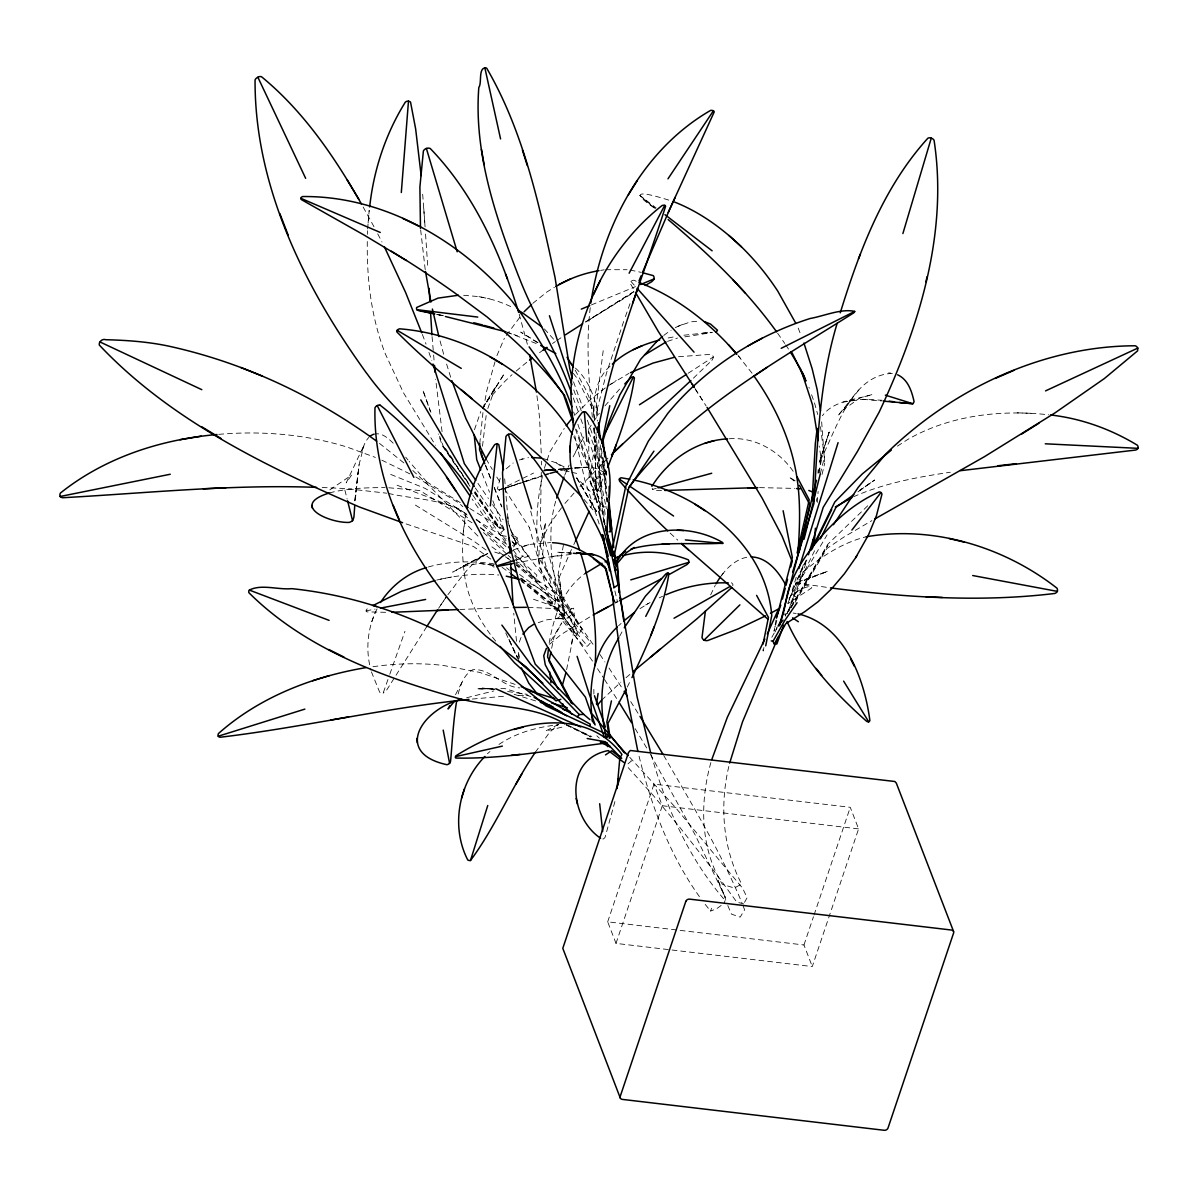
<?xml version="1.0" encoding="UTF-8"?>
<svg xmlns="http://www.w3.org/2000/svg" width="1198" height="1198" viewBox="0 0 1198 1198"><rect width="100%" height="100%" fill="white"/><g stroke="black" fill="none" stroke-linecap="round" stroke-linejoin="round"><path stroke-width="0.75" stroke-dasharray="5 3.75" d="M541.286 472.371L540.343 524.634L561.398 600.243L555.288 599.359L550.616 603.418L529.351 527.345M541.376 464.944L541.421 461.215M367.292 241.517C366.753 279.613 371.395 318.368 385.382 353.994L403.531 392.884L435.458 445.237M367.487 234.344L367.591 230.765M558.478 575.579L564.737 615.742L559.436 576.897L571.431 549.508M563.779 614.409L559.691 614.874L554.389 576.043C550.421 550.84 548.414 524.574 556.127 499.821M600.078 510.588L590.255 480.443L592.007 462.802L596.724 435.713M817.949 473.24L818.219 469.556M817.306 502.441L818.129 491.39M819.492 472.97L820.555 459.718M479.769 443.574L482.944 412.576M367.636 228.968L369.194 210.354L367.981 224.34M355.282 499.925L359.086 464.599L364.102 444.982A450.493 69.095 74.2 0 1 368.819 437.435M590.255 307.721C585.882 344.111 588.817 380.844 592.336 417.174M354.818 500.824L358.082 471.937M495.673 641.095C479.2 621.193 466.771 597.413 464.09 571.416A197.251 155.875 -51.3 0 1 463.341 531.897L466.037 513.029M354.878 500.779L359.086 464.599M597.592 415.481L597.023 409.491M482.495 446.21L486.148 415.571M463.327 531.897L464.809 519.633M603.193 350.7L595.96 408.248L597.443 421.067M566.624 669.697C570.308 649.615 576.388 628.636 573.617 608.24L571.371 608.509L556.8 618.617L545.989 619.935L533.709 624.338M776.034 619.95L774.028 631.181L776.828 620.459M571.596 644.21L572.659 636.932M816.377 501.423L816.826 498.548M563.404 545.09L558.043 575.145L563.345 613.975M483.408 408.982L486.852 390.413L495.822 358.951M594.463 428.794L596.17 489.787L600.408 491.36L598.745 440.01M728.803 766.465C719.579 805.595 722.694 848.229 741.667 884.034L734.374 888.032L722.424 884.394C699.932 847.929 699.662 801.417 711.253 761.209M549.148 643.191C553.641 617.21 562.581 589.476 585.103 573.557M614.918 801.552L605.125 837.177A3.699 2.111 -38.4 0 1 604.091 838.39L603.448 838.885A3.339 2.052 -23.8 0 1 601.92 839.094M596.963 410.001L606.488 373.147L624.158 320.031M763.92 647.549L763.201 651.098L762.512 648.522M654.078 207.733C621.058 185.301 655.441 195.888 671.314 200.92M551.649 648.313L553.94 637.321L561.742 622.9L549.253 643.551M581.943 628.905L578.934 634.296L538.98 566.864L539.055 549.553L545.554 522.223L541.99 561.488L581.943 628.905L578.125 624.562L538.112 556.726M542.439 476.49C536.12 502.831 535.85 530.265 538.172 557.145M385.606 612.313L366.902 611.864A2.995 1.662 -22.7 0 1 366.079 610.845L366.468 609.812A3.908 3.055 -30.9 0 1 367.247 608.839L368.729 608.045M377.1 608.854C367.457 627.512 365.285 649.99 370.976 670.191M818.294 472.985L821.454 460.272L819.133 445.97M820.286 473.869L824.359 457.531M822.053 474.438L824.748 463.072M515.919 564.378L560.919 597.203L555.468 600.662L554.584 605.619L521.594 581.554M474.468 429.723L480.742 411.573M803.334 564.767L788.853 610.141M458.13 693.971C460.661 684.882 463.926 674.474 472.791 669.697C490.611 668.155 502.082 687.068 519.767 687.892M796.221 577.286L791.309 593.1L795.352 596.889L806.823 560.02M512.415 545.494L515.784 544.311L517.461 537.902L511.112 533.979M829.181 432.119L819.162 463.057L829.181 432.119L819.222 462.263M607.686 921.831L653.988 784.151L850.266 807.317L858.592 828.896L812.289 966.561L616.012 943.395L607.686 921.831L803.963 944.982L812.289 966.561M616.012 943.395L662.314 805.73L653.988 784.151M803.963 944.982L813.457 916.74M814.056 914.987L850.266 807.317M500.24 478.212L497.44 488.694A4.028 1.677 13.5 0 0 498.353 489.638L499.102 490.042A3.938 0.913 -11.2 0 0 500.045 489.952M544.341 468.343L546.558 461.754M547.112 460.107L549.897 451.871L564.243 428.45M371.41 671.853L379.691 692.234A5.406 3.309 -11.9 0 0 383.15 693.103L389.215 675.927M389.814 674.204L404.954 631.271M362.006 450.882L364.102 444.982L346.207 482.869L351.553 475.142L327.488 491.435M487.811 408.518L495.822 386.115L482.629 408.383M625.386 316.616L630.882 301.312M775.241 631.9L777.128 626.749M788.718 611.459L795.682 592.486M496.915 355.641L504.373 338.255M519.303 642.173L521.34 636.647M705.203 904.385L710.564 911.094L711.627 908.234M724.071 903.337L725.134 900.477M371.754 621.702L375.423 612.013M820.435 460.077C836.668 429.633 851.014 374.076 893.379 373.357L888.631 372.877M606.263 470.904L589.805 509.809M789.197 599.389L795.367 583.965L828.013 571.161L799.979 581.105L799.336 581.869L828.013 571.161M787.94 603.163L798.916 575.744C818.339 558.463 840.547 543.203 866.064 536.809M786.936 613.661L799.979 581.105M710.654 594.867L715.266 585.253M564.677 475.277L569.155 465.049M533.484 599.255L556.92 607.416L577.691 636.393L576.238 634.985L578.454 631.81C565.441 608.749 546.243 588.053 520.471 579.682M540.807 541.796L549.568 524.35L562.731 506.11M573.797 544.581L575.429 541.211M573.123 456.797L584.025 436.716M806.119 560.185L799.56 573.498L800.773 578.769L796.445 581.12L807.931 557.834M800.773 578.769L815.524 548.834M627.243 687.098L630.507 680.539M619.621 636.333L623.065 629.878M455.51 694.675L462.967 680.404M575.549 451.886L581.449 441.044M771.826 637.306L777.158 627.827M744.497 902.364L747.118 897.736L742.64 888.242L675.073 807.048L629.399 756.911M482.345 408.758L504.343 373.611L482.704 408.398M789.018 598.985L827.069 534.952M786.757 613.885L827.848 544.236L869.508 504.073M791.249 607.161L827.953 545.135L789.662 610.037M795.083 602.384L826.83 548.549L844.156 536.899L871.889 520.621M507.802 521.699L516.383 544.281L513.358 546.962M636.243 281.275L634.116 280.242A4.852 4.388 40.3 0 0 630.942 281.425L630.627 284.046L634.685 290.994M426.758 626.629L386.31 690.647A5.571 2.501 -39.8 0 1 384.798 692.04L383.15 693.103M588.473 429.393L591.468 424.766M438.603 608.299L446.075 597.233M535.326 752.284L549.627 732.292L558.163 724.715M506.245 335.44L522.957 313.127M440.609 605.215L446.869 596.185M593.459 421.681L599.329 413.325M447.902 594.672C459.733 579.862 470.5 561.802 487.99 553.311M721.87 575.04C728.204 566.399 737.04 558.897 747.851 557.04M720.103 577.331L724.775 571.311M858.891 389.949L837.687 416.02L852.287 398.874L843.033 409.956L859.685 398.08L872.488 394.412C855.597 399.982 834.003 400.132 822.367 415.751M604.945 405.897L619.621 389.065M486.373 401.719L504.148 382.102A458.654 115.188 -18 0 1 512.055 374.66M609.992 366.199C595.151 379.646 592.621 400.746 594.433 419.614M575.519 414.448L591.078 398.919L606.622 386.894M564.947 503.43L575.04 491.974M494.415 564.003L492.663 565.89A3.115 1.393 8.1 0 0 493.381 566.909A2.965 0.764 -5.9 0 0 494.34 566.954M549.508 644.344L561.053 634.566L591.662 615.817M571.371 608.509L568.002 615.293L590.704 642.577L587.529 646.156L583.261 645.812L560.574 618.512L552.383 618.887M601.531 700.261L620.864 682.141M579.967 486.688L608.943 457.082M693.372 378.194L711.822 360.433M532.781 303.379L546.932 291.953L554.404 287.34M506.14 468.822L513.193 462.967M618.542 625.82L621.088 623.469M487.436 753.707L489.937 751.55M593.01 644.314L565.471 605.245L528.168 556.112L522.463 556.201L517.91 560.499L514.766 555.947M626.045 677.679L629.878 674.414M503.624 530.22L500.764 532.631L505.96 540.702M795.622 592.621C799.156 590.045 809.024 584.399 811.81 587.829L787.76 603.717M520.471 578.2L567.028 618.213L572.869 613.885L516.443 565.381M599.869 477.178L595.286 479.634L594.807 478.826L596.859 477.193L599.389 476.37L599.869 477.178L606.398 508.776M539.579 352.676L542.724 350.355M721.166 905.463L716.793 908.638L710.564 911.094M857.978 491.869L874.525 480.099L859.445 490.431M859.715 490.536L874.525 480.099M552.488 343.497L555.363 341.565M556.8 340.591L562.551 336.728M610.606 384.303L628.905 373.402M608 385.981L616.251 380.515M897.407 446.15L907.485 439.606C949.834 415.257 1000.794 409.446 1048.789 414.808M688.176 373.252L713.334 357.004A5.601 4.328 -72.9 0 0 711.223 354.308L677.649 356.794M639.987 608.644L648.178 603.567M633.892 291.653L585.657 322.052L633.053 292.926M586.002 321.678L633.532 291.833M498.952 744.437C516.593 732.517 537.707 726.946 558.687 724.7M483.573 555.048L452.679 572.135L487.871 553.581L462.039 566.609L479.095 563.374L494.849 565.456M645.692 604.945L650.05 602.564M774.163 627.093L775.54 626.674M615.203 603.073L618.153 601.516M558.478 724.386L545.584 731.035L565.067 726.422M523.93 482.09L499.102 490.042L533.559 473.06M675.298 327.728A323.745 115.697 -82.7 0 1 678.083 326.275L690.527 321.888L698.988 321.109M659.229 597.847L662.599 596.29M667.526 341.37L677.484 338.031M853.515 496.781C884.109 483.168 917.383 477.133 950.314 472.237M678.083 326.32L684.582 323.565M591.438 304.906L635.494 286.636M513.478 549.852L530.1 544.371L550.616 542.559M504.702 488.529L520.86 482.839M519.393 459.957L528.513 457.636M522.283 482.345L542.454 475.636M499.102 490.042L535.296 477.942M521.549 459.134L522.807 458.744M525.697 481.521L541.661 476.415M329.48 492.917C347.51 488.185 366.528 487.586 385.097 487.616M466.651 697.745L493.696 690.976M516.098 560.02L530.07 555.797M474.992 491.524L500.33 528.528L497.499 526.461L492.138 528.273L472.087 498.982M652.176 488.305A4.762 3.025 45.8 0 0 652.7 489.353L656.279 488.365M428.375 566.954C449.52 560.964 471.787 560.814 493.441 563.764M524.02 545.914L530.1 544.371M436.761 580.072C457.037 575.205 478.077 573.033 498.862 575.04M842.958 402.109L862.904 399.308L882.207 400.252M560.724 470.589L571.117 468.433M587.334 420.184L606.787 474.198L603.867 473.554L600.902 474.618L588.353 439.771M440.385 579.173L451.781 576.972M668.184 337.971L676.286 336.413M514.301 563.21L545.389 557.519L571.611 554.345M366.079 610.845L375.109 609.123M565.366 469.511L568.421 468.972M538.082 558.747L545.389 557.519M600.692 270.404L604.196 269.82M684.867 336.863L712.57 332.49M849.457 400.581L856.151 399.683M795.367 583.965L802.81 583.8L828.821 587.664M683.878 335.215L711.208 332.34M552.907 556.366L560.484 555.378M615.008 602.055L617.509 601.875L614.559 589.626M372.952 666.717C396.283 663.363 420.049 662.734 443.47 665.474L479.335 672.333L516.098 684.732M373.776 434.245C382.207 431.909 388.826 438.992 394.352 444.278M560.574 618.512L563.973 619.022L556.8 618.617L558.238 618.453M606.607 506.934L602.714 506.844L593.609 428.15M574.83 467.954C585.373 466.906 599.449 465.543 606.203 475.546M472.326 699.048L504.358 696.218M218.725 434.35C261.763 430.636 305.7 434.26 347.046 447.049L375.378 457.411M558.582 469.212L573.078 467.969M574.89 467.819L580.341 467.355M702.807 333.059L711.702 332.385M558.448 469.376L572.824 468.298L558.328 469.361L570.143 471.967M574.621 468.163L587.2 467.22L574.561 468.163M605.799 269.7L627.063 269.715M459.822 609.468L511.726 607.476M729.283 438.768C754.785 436.761 779.194 450.912 793.375 471.593M494.46 688.91L477.912 688.82L493.801 688.58M500.854 688.476L504.388 688.416L532.376 697.026M661.506 490.476L656.025 490.626A4.582 2.141 16.2 0 1 652.7 489.338M759.502 487.631L794.828 488.395M528.108 607.311L558.208 608.764M518.494 695.619L528.153 695.634M477.912 688.82L494.22 688.88M556.8 618.617L564.827 618.857L587.529 646.156M463.641 295.277L478.915 296.625L489.338 298.841A328.866 199.437 -79.4 0 1 511.321 306.838M1017.207 412.846L1034.428 413.415M388.796 487.766L419.779 490.536L472.252 522.897M322.187 487.511L345.818 488.559L386.669 493.187M862.904 399.308L881.399 400.956M662.314 805.73L858.592 828.896M479.095 563.374L493.441 565.321M482.315 687.952L494.954 689.749M507.593 691.531L527.449 694.346M793.091 613.047L796.191 613.481M502.082 535.671L506.275 536.3M388.437 493.411C413.535 499.461 446.27 498.697 467.07 515.035M494.729 552.068L503.564 555.018M630.118 270.029L641.035 272.335M478.915 296.625L489.338 298.841M437.584 314.52L443.035 315.703M571.82 472.326L576.882 473.45M438.588 314.61L444.024 315.838M436.566 314.385L445.521 316.527M543.293 458.579L556.172 462.817L568.915 469.361M786.217 614.185L785.004 613.87L785.738 616.206M743.629 903.906L736.755 902.064L716.149 873.776L679.745 827.249L653.09 795.277L626.973 766.256M795.921 582.168L811.915 586.87M514.107 694.301L536.854 701.294M575.474 429.079L596.664 490.746L598.251 492.378L576.538 429.483M406.122 523.93L473.599 546.543L491.599 559.676M507.068 332.19L537.363 343.961M505.586 331.681L517.416 335.74M397.062 485.22L461.11 509.749M390.728 474.423L425.17 488.41L466.501 513.912M381.833 460.167L412.666 475.232M566.459 724.67L591.857 736.56M516.428 563.015L535.611 580.775L539.714 582.258L515.05 559.436M570.233 726.407L591.363 737.01M566.13 724.58L590.524 736.815M566.175 724.955L590.509 736.995M731.319 582.782L731.679 582.992A4.897 3.729 -62.1 0 1 732.951 584.804A4.882 2.8 -47 0 1 732.742 585.702M627.992 763.875L631.436 760.97L628.546 758.783M415.811 476.969L458.729 502.875L462.847 506.694M538.007 342.628L520.726 332.101L537.857 342.838M426.533 481.761L460.227 502.591M469.766 508.476L504.747 530.055M476.04 519.797L506.245 538.426M512.609 542.35L515.784 544.311M480.203 527.809L507.218 544.476M415.406 505.092L474.483 541.586L486.478 550.346M556.172 462.817L570.203 472.461M795.173 480.847L789.033 476.894L795.517 482.15M491.929 546.872L503.924 555.632M505.421 556.726L508.416 558.912M519.483 574.411L555.468 600.662M502.097 567.328L509.584 572.794M653.853 207.688L639.912 195.484L656.115 207.898M379.511 443.41L404.595 463.506M507.548 558.028L511.681 561.473M639.912 195.484L655.441 208.737M521.564 578.23L568.122 618.243M506.529 567.762L509.36 570.188M520.651 579.892L562.97 616.266L567.028 618.213M596.185 511.426L576.762 478.002L593.879 495.014L601.86 505.316L604.032 523.9M670.161 533.125L677.783 540.163M476.549 519.363L506.709 547.276M514.93 554.884L536.869 575.175L535.611 580.775M480.772 527.719L505.451 550.556M457.486 508.491L468.448 518.629M483.528 532.586L506.829 554.135M508.207 555.408L510.947 557.939M412.801 470.5L430.187 486.837L479.919 538.127M596.814 735.782L599.314 738.193M575.444 368.1C588.143 379.616 594.403 396.089 597.862 412.516M426.847 482L409.162 461.425M584.085 499.461L595.376 512.609M544.386 328.926L554.704 340.442M630.942 281.41L634.655 285.573M738.043 355.566L752.044 373.192M738.492 356.031L740.439 358.277M723.637 898.755C688.041 857.379 665.848 806.224 651.053 754.141M511.366 535.207L528.168 556.112L509.33 528.812M405.718 457.172L408.009 460.017M573.303 373.372L576.642 377.625L593.624 410.944L593.564 409.956L593.849 418.267M513.328 550.241L550.451 600.063L592.561 661.161M777.652 333.269L784.75 343.437M556.92 607.416L576.238 634.985M477.927 483.333L488.395 498.503M492.588 504.568L503.055 519.722M475.366 487.99L504.658 530.429M511.995 541.047L522.463 556.201M472.911 495.313L507.443 545.33M445.431 448.351L453.877 460.691M443.38 446.495L453.937 461.919M454.985 463.461L468.718 483.498M475.052 492.752L498.278 526.671M468.777 483.782L443.44 446.779L439.636 436.237M475.112 493.037L498.338 526.955M470.05 486.373L442.601 446.285L438.273 433.99M474.273 492.543L497.499 526.461M699.422 896.643C668.918 853.964 650.589 803.888 638.324 753.228M599.928 654.437L604.96 661.985M608.988 668.02L623.155 689.719M785.723 344.904L789.587 350.759M695.11 388.766L706.086 405.912M597.517 668.694L603.522 677.948M604.511 679.491L618.647 701.714M496.736 476.999L500.629 483.034M504.538 489.084L529.546 527.809M695.274 389.051L702.327 399.997M630.687 701.579L638.13 713.409M635.165 728.669L646.86 748.271M576.792 477.957L596.409 510.902M663.752 755.534C691.471 803.633 720.552 851.359 741.906 902.753M486.103 458.954L492.318 469.466M575.16 370.122L586.166 390.308L593.804 408.623M650.394 754.306L695.154 834.916L725.344 897.422L717.422 878.883L725.748 899.608M576.777 478.017L596.349 511.576M363.159 207.029L374.3 227.306M592.456 486.358L604.346 507.832L605.215 515.26M573.752 436.716C588.547 463.985 598.281 493.846 605.035 524.035M377.714 233.835L381.982 241.996M516.024 542.829L514.526 538.815M518.584 659.649L508.222 637.935L517.836 658.181M505.766 632.903L517.251 657.852M727.785 905.508L731.424 914.089L740.184 917.129L744.587 909.836L742.985 905.389M808.92 387.343L809.264 388.212M485.609 465.183L491.135 479.47M494.355 487.451L501.902 506.874M485.46 465.513L491.509 480.922M494.19 487.766L501.663 506.814M508.985 525.443L516.383 544.281M482.105 473.375L489.503 492.213M492.857 500.779L504.972 531.598M422.355 334.422L426.039 344.126M798.212 328.072L800.758 334.736M430.906 412.292L422.819 390.069L430.232 411.154M573.528 381.848L582.932 407.994M573.737 389.919L581.27 410.824M588.802 431.729L603.867 473.554M573.288 397.946L578.305 411.887M580.82 418.851L583.95 427.566M593.594 406.706L594.073 418.087M811.585 394.726L813.906 401.255M428.929 352.422L431.819 360.718M573.632 412.022L574.845 415.511M577.855 424.242L599.569 487.137L596.664 490.746M450.688 377.22L446.3 363.069M784.78 613.9L785.394 615.712M603.552 521.235L604.705 524.784M599.973 511.187L589.73 479.859M599.629 510.827L589.221 478.901L588.503 430.456M599.195 523.99L584.744 479.664L574.77 435.728M519.183 314.131L527.869 346.117M443.649 354.219L439.381 338.375M530.684 511.142L555.288 599.359M814.49 402.872L817.725 414.493M344.859 490.072L347.135 499.072M518.42 652.431L519.917 659.185M820.495 426.698L824.524 458.37M594.807 478.826L600.812 512.13M442.062 431.654L435.653 379.242M425.215 269.67L420.483 228.354M518.345 654.108L518.989 658.735M516.518 641.259L513.732 613.241M536.944 395.714L539.504 417.024L541.286 453.997M595.84 432.792L604.825 524.499M601.411 448.426L606.922 496.017M607.131 497.844L607.566 501.498M600.198 444.847L606.772 501.588M821.663 421.876L824.748 463.551M504.672 478.841L508.222 522.118M606.158 471.653L606.517 475.336M604.002 460.781L606.562 486.927M607.641 498.009L608 501.707M603.208 457.816L606.428 491.075M607.131 498.458L607.491 502.157M432.059 336.608L433.406 352.167M433.631 355.027L434.2 361.916M424.961 225.389L422.46 191.261M423.763 208.407L425.08 226.916M425.56 234.059L427.776 267.169M507.892 516.907L508.222 522.388M596.275 485.924L596.349 487.466M594.148 427.446L596.17 489.787M593.864 689.359L593.879 693.986M663.782 335.455A323.745 115.697 -82.7 0 1 671.12 330.214M516.173 371.066A458.654 115.188 -18 0 1 526.821 362.275M713.334 356.989A5.676 2.995 -49.6 0 1 711.837 360.433M571.506 553.057L556.666 552.143L571.461 553.147"/><path stroke-width="1.5" d="M619.89 757.226L617.12 788.539M591.962 716.194L592.156 720.882L594.478 723.682M608.195 556.216C600.183 519.782 568.421 491.494 570.143 452.065C569.649 437.794 573.018 422.924 582.647 412.022A2.441 1.408 10.3 0 1 584.31 411.798L584.849 411.798A2.561 1.498 -12.5 0 1 585.822 412.082C597.338 425.335 602.849 442.481 606.338 459.403C617.509 491.554 598.311 525.278 613.017 556.097M570.143 452.065L570.218 445.851M609.168 497.41L609.198 486.403M484.262 461.754L479.559 449.774L479.769 443.574M595.106 665.534C597.503 627.587 592.156 589.341 580.641 553.162M474.228 435.054L476.729 459.688L480.757 469.96M572.539 703.96L547.576 657.013L548.504 648.238M812.109 501.019L815.314 443.604L817.186 428.375M812.379 548.744L813.053 539.534M814.191 544.791L815.404 528.213M401.315 192.519L408.488 101.051L410.525 102.025L415.646 128.905L421.157 175.612M354.743 505.751L353.949 516.862A5.256 1.348 -67.4 0 1 352.571 520.696A5.091 1.722 -35.3 0 1 349.172 522.403C329.6 523.301 288.643 505.436 329.48 492.917M792.627 572.03L813.921 503.549C817.425 443.02 819.402 381.698 837.207 323.19M490.326 505.826L497.17 443.784L498.757 444.518L503.504 469.706M481.851 451.631L481.416 455.24L484.786 463.791M617.614 785.199L618.453 778.565M456.678 700.89C453.308 720.747 452.41 740.948 450.598 760.97C450.298 762.931 448.876 764.399 446.914 764.698C392.195 752.778 423.104 708.183 461.754 699.258M369.673 206.91C373.701 169.891 385.591 133.862 405.268 102.219A4.942 4.687 9.1 0 1 406.796 101.321L408.488 101.051M596.469 704.125L598.087 693.462M590.839 303.034C602.175 226.886 642.173 149.915 710.519 110.456A3.864 3.324 -24.8 0 1 713.349 110.845A3.834 1.872 -43.2 0 1 714.158 112.088L669.937 208.692L642.442 272.5M589.97 725.853L590.255 724.191L530.28 690.153L521.19 686.679M629.819 479.29L621.238 477.762A3.654 3.175 43.2 0 0 619.351 479.125L619.276 479.799A3.983 2.845 38.5 0 0 619.71 481.326L625.97 488.305M830.484 587.904C904.715 597.413 980.278 602.504 1054.809 593.459A4.867 3.459 -10.5 0 0 1057.4 591.393L1057.535 590.27A5.196 4.567 -33.4 0 0 1056.906 588.128C1003.849 546.632 932.868 525.188 866.064 536.809M705.412 611.01L701.998 637.531A5.211 3.22 33.2 0 0 703.975 640.226A5.181 2.8 6.8 0 0 707.629 640.571L738.387 628.815L765.522 615.892M763.081 644.075L768.427 617.374L756.597 595.361M765.702 645.842L771.752 615.592C766.136 544.087 699.003 493.771 633.143 479.874M550.9 651.982L548.998 661.146L571.386 703.226M597.398 432.328L603.897 402.184C619.022 335.29 644.838 271.617 665.549 206.415A4.073 1.782 -48.2 0 0 664.71 205.367A3.908 2.905 -34.5 0 0 661.97 205.607C605.095 250.412 572.03 322.756 570.907 394.651L573.453 428.54M484.92 756.462C458.699 783.073 450.463 826.35 467.729 859.924A4.418 2.845 -20 0 0 470.47 860.523C495.328 827.054 511.636 786.966 535.326 752.284M808.455 554.749L823.206 507.353L857.558 451.257L879.122 412.187C918.507 328.402 948.427 233.745 934.066 140.286A4.717 4.403 -10 0 0 931.25 138.159A4.552 4.103 60.4 0 0 927.896 138.189C883.45 187.128 859.475 250.577 840.277 312.813M601.77 443.035L609.767 405.703M925.949 281.8L927.012 276.828M614.05 556.157L628.68 488.2L653.928 451.137M611.444 700.905L606.862 721.855L609.318 738.372M797.134 552.952L809.219 499.821L797.209 477.044M799.006 552.458L809.878 504.643L799.395 485.31M466.95 508.087C471.563 485.265 481.521 463.926 494.609 444.787A4.672 4.582 59 0 1 496.721 443.829L497.17 443.784M797.988 554.674L816.497 480.248M804.038 539.235L820.286 473.869M729.642 763.156L742.49 721.915L778.176 637.186M778.056 626.24C786.292 612.552 784.645 595.241 792.058 581C798.227 565.785 807.976 552.353 818.369 539.789C835.171 520.022 855.207 502.471 879.107 491.944A2.591 2.156 43.2 0 1 880.964 492.528L881.608 493.306A3.474 2.845 14.9 0 1 881.938 494.25L876.442 515.724L868.52 534.832L855.597 557.759L844.425 573.722L831.622 588.802L818.144 601.666L804.861 611.624L785.813 623.634L774.237 644.18L773.024 641.319L771.242 640.885M776.499 618.153L792.342 557.444L783.118 510.737M782.414 599.03L785.214 588.323M786.143 584.759L787.55 579.398M790.8 566.894L792.148 561.173M779.524 625.775L797.688 556.142C800.099 525.188 801.297 493.756 794.184 463.297L793.96 462.233C786.772 431.16 772.396 402.094 754.036 376.127M565.8 673.141L562.341 685.466M902.888 233.565L931.25 138.159M838.076 442.661L798.946 568.511M461.574 798.123L464.45 788.988M470.47 860.523L487.751 805.52M711.777 759.577L727.306 717.392L764.878 638.968M556.681 498.069L564.018 477.029M619.007 592.426L616.925 561.772C637.022 524.469 689.494 522.987 722.664 542.544A2.8 1.498 -14.2 0 1 722.828 543.188C692.938 545.015 660.847 540.732 631.091 548.984M632.619 303.214L637.486 288.823M607.626 467.49C618.782 438.423 629.908 408.967 634.401 377.999A3.339 1.917 -48.1 0 0 633.293 377.1M612.088 455.899L616.161 444.847M614.918 563.569L619.651 555.513L625.596 551.245M776.409 617.12L780.782 605.14M783.717 625.161L776.828 644.015L774.432 643.835M631.975 677.604C647.714 644.494 663.093 610.351 668.888 573.887A2.576 1.557 -45.6 0 0 668.02 573.093L667.166 573.183A2.845 2.141 -37.4 0 0 666.253 573.572L645.452 596.14L624.278 627.767M650.769 635.449L654.063 626.913M858.472 258.858L860.374 254.171M638.998 280.901L641.065 275.854M613.795 587.904L618.108 584.819L605.424 525.817M620.414 757.316L621.927 754.396C581.285 700.77 503.864 725.494 456.258 755.579A3.1 2.321 -33.7 0 0 455.51 756.642L502.366 746.114M778.55 609.048L767.259 634.027M589.131 511.306L575.429 541.211M668.244 212.48L675.193 197.311M593.564 294.423L600.393 280.482M811.046 550.211L834.811 501.977L862.305 473.929L891.312 450.134M815.314 542.859L831.712 509.599M820.45 538.845L836.024 507.248L853.8 494.714M605.574 432.179L633.293 377.085L632.2 377.175A3.579 2.815 -36.8 0 0 631.061 377.64L624.742 383.929M645.752 616.386L668.02 573.093M618.872 637.8C600.468 667.885 598.341 703.735 606.158 737.354M449.714 705.787L448.067 708.961L454.806 700.83M629.13 273.219L664.71 205.382M626.195 689.179L607.955 723.382L610.141 738.058M779.479 624.353L783.028 620.115M546.378 648.328L543.742 655.77L545.27 664.785L558.178 689.06M773.024 641.319L784.6 620.774L797.044 602.759M516.038 784.001L521.774 774.103M855.597 557.759L856.795 555.797M522.897 634.101L528.603 627.662L533.709 624.338M833.464 524.724L858.127 487.496L885.562 454.222C951.227 389.724 1042.08 346.042 1135.195 345.773A4.433 4.133 4.9 0 1 1137.801 348.094L1137.606 350.849L1104.376 378.538L1054.854 412.981L984.471 456.663L874.944 518.899M628.426 194.72L637.351 180.434M715.97 583.875L720.103 577.331M426.758 626.629L437.584 609.827M402.588 522.702L359.52 507.039C266.091 466.531 170.341 420.243 99.434 345.189A4.972 3.983 -2.7 0 1 100.018 341.984C101.156 339.873 103.672 338.914 105.948 339.723C126.778 340.247 147.609 341.729 168.034 345.997C243.284 362.335 314.565 395.864 376.636 441.208M667.975 178.831L713.364 110.845M564.767 723.877C530.999 703.6 489.802 708.437 453.099 696.922L452.035 696.682C379.047 675.882 303.618 647.294 248.885 592.696A4.043 3.145 -16.1 0 1 249.379 590.09C261.209 583.815 278.505 590.03 291.698 588.652C358.232 595.526 422.894 618.917 479.529 654.288L507.653 674.399L546.108 705.907L608.764 735.228L605.559 737.234L607.266 737.534M566.22 425.664L571.85 418.656M380.485 602.519C391.162 586.017 407.575 572.899 426.608 567.567M629.1 486.882C687.592 410.57 773.773 363.458 853.62 312.918A3.624 1.228 -27.5 0 0 854.698 311.42C841.385 308.305 823.91 316.077 810.118 318.503C755.174 335.994 704.559 368.744 667.81 413.37L648.358 441.149L625.745 486.373L611.1 554.345L613.331 555.647M851.883 530.085L880.964 492.528M577.211 716.778L579.293 714.562L583.8 714.427L589.91 719.639M651.892 486.328C668.244 460.152 696.278 440.535 727.59 438.842M597.323 705.188L601.531 700.261M617.284 626.988C593.834 648.852 588.832 682.875 591.587 713.349L624.757 752.838L609.662 734.703M495.792 562.431L502.157 556.516L512.025 550.586M656.175 342.119L640.541 359.445L619.815 394.921L608.824 421.981L603.118 440.235L604.72 456.872M703.975 640.226L739.885 604.87M524.11 311.75L531.538 304.577M690.902 380.56L613.181 452.919M611.414 454.701L622.556 444.039M623.619 621.118L634.341 612.463M612.358 364.087C625.446 351.718 642.517 344.575 659.694 339.977M609.123 531.807L610.845 531.268L611.684 528.917L609.183 503.055M731.753 587.559L696.892 618.857L633.862 671.03M650.484 657.163L660.412 649.002M543.877 349.606L546.752 347.57M542.724 350.355L546.917 347.405M605.514 754.905L611.624 750.757L621.702 758.394M585.103 573.557L601.965 563.33M753.407 376.501L767.02 367.367M634.266 547.471L626.344 552.667L617.329 563.36L619.591 592.321M644.599 354.937L665.953 342.059M639.447 404.759L686.604 374.27M565.426 334.796L582.632 323.819M1021.639 434.065L1038.846 423.268M555.902 286.427C569.08 278.565 583.815 273.189 598.955 270.688M835.32 506.979L851.898 497.619M645.213 285.483L651.487 281.844A5.136 2.022 -41.7 0 0 654.138 278.894M373.671 605.2L401.45 591.303L434.949 580.506M669.757 574.186L686.783 564.707A4.492 2.141 -41.2 0 0 688.895 562.296A4.358 2.89 -63.8 0 0 688.221 559.78C667.451 551.574 644.359 549.792 622.705 555.677M674.025 618.243L729.777 586.616M593.115 615.008L613.72 603.852M787.026 621.448C804.382 660.727 834.886 693.163 866.723 721.391A2.905 1.887 30.8 0 0 868.73 721.825L869.449 721.286A3.16 2.486 14 0 0 869.868 720.507C864.327 678.038 844.171 624.637 797.988 613.84M748.226 345.818L762.093 338.225M661.506 578.754L619.606 600.767M770.464 613.316L778.565 608.913M597.443 612.582L607.805 606.982M571.85 714.233L527.12 667.93L485.729 636.003L459.433 611.834C409.971 556.546 373.117 483.588 374.974 407.874A4.373 3.894 -17 0 1 377.22 405.583L377.669 405.358A4.448 3.759 -63.2 0 1 380.095 405.179M781.201 348.319L854.698 311.42M579.488 549.672C565.456 507.009 544.656 465.243 511.441 434.245A4.507 3.968 -46.9 0 0 508.356 434.32L507.383 434.844A4.837 4.373 -8.8 0 0 505.975 436.476L502.531 472.911L504.059 507.173L511.037 550.511L519.183 582.243L530.28 613.795L536.869 628.785L552.158 654.797L585.358 697.056L595.106 724.955M558.897 284.585L570.847 278.805M630.447 372.683L652.985 363.099L674.025 357.393M1045.54 390.892L1137.815 348.094M633.383 349.621L642.113 345.713M995.239 378.463L1013.778 370.437M581.285 309.129L589.745 305.61M640.571 284.525L654.123 278.894A4.927 3.16 -72.2 0 0 653.254 275.615L642.457 272.695M605.125 561.847L608.329 560.544M518.659 312.408C500.36 252.853 474.064 193.896 430.307 148.567A5.361 5.032 -55.8 0 0 426.383 148.462L425.754 148.702A5.646 5.301 21.2 0 0 423.388 151.008L419.899 187.038L420.483 228.354M665.968 594.747C685.6 586.361 706.955 582.168 728.294 582.902M609.677 745.89L607.521 746.519L606.982 742.85M365.929 667.63C312.379 676.645 259.517 697.086 218.53 733.461A4.313 3.534 -12.2 0 0 218.246 736.216A4.118 2.276 -16.5 0 0 220.267 737.234C300.458 727.725 379.317 709.216 459.598 700.396L468.957 699.392M612.912 555.318L614.08 555.168L615.113 556.696L613.96 553.147M218.246 736.216L304.861 709.111M312.633 680.734L329.375 675.627M496.871 565.845L514.346 560.559M614.724 558.103L619.516 556.651M630.777 579.892L688.88 562.296M545.449 474.737L548.444 473.839M615.458 557.849L619.8 556.546M704.948 443.29L714.337 440.624M658.076 487.886L711.717 473.255M549.942 473.39L557.624 471.293M514.107 729.492L523.092 727.186M216.973 434.53C160.832 439.381 104.855 457.546 60.484 493.007A5.256 4.463 5.2 0 0 60.17 496.481A5.136 2.441 -8.5 0 0 62.73 497.724C147.294 493.112 231.798 484.172 316.601 487.376M60.17 496.481L170.266 474.243M496.706 566.609L512.909 563.479M380.515 608.09L425.649 599.449M330.828 719.998L348.528 716.943M179.91 439.741L201.234 436.177M715.805 331.981L716.254 331.906A3.834 1.318 -34.3 0 0 717.422 330.154L710.504 324.059L704.529 321.693M605.289 737.01L604.316 737.144L589.072 693.552L577.107 656.354M572.03 394.456C558.178 353.889 534.518 317.53 519.138 277.532L518.659 276.424C495.493 216.553 473.764 152.625 478.811 87.514C482.165 82.976 477.957 67.597 485.834 67.822A3.609 2.83 -85.2 0 1 486.777 68.331C523.9 132.199 539.459 205.966 555.018 277.397L569.769 368.625L572.27 378.373M960.467 470.679L1135.599 450.059A4.777 2.74 -5.1 0 0 1138.01 448.337A4.747 4.118 -23.8 0 0 1137.366 445.222C1110.935 429.169 1081.39 418.491 1050.586 414.972M997.934 465.767L1016.114 463.686M455.33 757.196A2.276 1.363 -27.3 0 0 455.989 758.064C506.454 759.053 557.1 749.139 606.473 743M511.261 755.339L520.097 754.396M554.944 469.526L544.072 470.455L554.854 469.646M458.355 295.247L438.019 298.122L416.739 307.422A3.834 2.336 43.2 0 0 416.814 309.653A3.714 1.093 16.6 0 0 419.3 310.806L434.41 313.831M661.925 544.266L669.083 543.877M391.926 612.298L458.16 609.557M436.971 610.576L448.187 610.022M203.286 488.784L225.853 487.796M531.642 457.501L541.496 458.13M756.657 487.661L664.74 490.446M751.146 556.935C767.379 557.205 778.835 572.09 785.873 585.238M747.851 487.945L757.84 487.676M513.433 607.461L526.371 607.311M582.018 553.925L586.661 554.06M926.039 596.769L942.362 597.458M1045.285 443.799L1137.995 448.337M677.289 530.235L683.699 530.549M573.303 553.266L577.002 553.521M580.701 553.776C591.228 553.296 605.709 555.138 608.913 567.313M552.443 542.709C572.345 543.503 590.329 554.389 605.095 567.028L614.125 602.07L606.113 568.825L593.354 558.523M796.55 488.544L800.009 488.844M883.255 401.12L912.831 403.741L913.4 402.992A4.717 2.126 -40.7 0 0 914.059 401.525C911.738 391.177 908.069 379.571 897.601 374.779M685.361 539.909L722.708 543.518M588.218 554.105L593.654 554.644L576.747 552.877L583.231 554.015M477.762 317.081L416.829 309.653L434.769 313.951M617.15 569.754L615.443 569.454M902.438 402.738L912.831 403.741L885.352 395.13M506.26 576.178L519.932 579.488M587.17 738.507L605.454 741.787L620.16 756.956M972.701 575.534L1057.4 591.393M560.829 699.332L555.977 700.845L514.541 662.823L500.12 646.411M949.071 538.531L964.24 542.125M445.521 316.527L505.586 331.681M473.854 322.771L482.734 325.017M484.336 325.467L493.95 328.132M372.578 605.394L376.726 606.652M530.265 691.111L554.749 698.644M551.619 702.941L567.358 707.793M540.358 702.372L550.84 705.592M563.09 709.366L570.083 711.522M249.364 590.09L329.091 620.369M808.8 490.461L812.049 491.764M240.798 367.472L262.212 376.082M571.82 406.781C558.553 368.759 536.404 334.107 512.579 301.851L511.86 300.908C460.601 240.469 383.57 195.693 302.645 196.547A3.594 2.92 15.5 0 0 300.848 198.299A3.759 1.512 17.9 0 0 301.552 199.707L364.372 235.227L406.392 260.505L391.417 251.236M674.594 202.058C699.767 212.001 722.035 228.189 741.457 246.848A327.698 275.974 -71.2 0 1 777.727 291.054L795.786 323.28M638.878 282.399C676.93 297.074 709.89 322.906 736.381 353.635M300.848 198.299L380.26 232.457M495.837 688.775L580.731 726.946M100.018 341.969L201.818 389.679M402.768 218.425L418.342 225.973M328.806 649.511L343.931 657.058M601.111 741.906L607.626 745.171M600.318 742.101L610.067 746.998M540.642 345.413L555.827 353.56M572.494 434.335C535.536 375.363 469.316 334.317 399.668 328.821A4.088 3.444 -3 0 0 397.197 330.289A4.148 2.351 14.2 0 0 396.897 331.981C455.165 390.503 524.889 436.506 581.584 496.736M540.597 700.516L561.667 712.481M534.113 697.371L566.534 715.775M397.182 330.289L461.245 368.385M489.742 356.675L502.606 364.402M201.773 426.788L221.136 438.543M465.004 505.541L468.178 507.503M694.885 504.223L705.023 510.752M792.552 617.839L798.347 621.717M619.336 479.125L626.883 484.247M629.893 486.298L673.59 516.024M510.483 567.852L516.473 572.225M511.097 573.887L518.584 579.368M624.098 762.587L608.255 750.577C563.36 759.292 569.409 817.216 600.587 838.271M664.965 214.682L712.121 250.801M541.691 326.755L522.508 312.858A328.866 199.437 -79.4 0 0 517.761 310.117M461.065 389.53L472.401 398.994M668.155 219.578C707.883 253.272 746.054 289.422 776.604 331.831M610.531 571.296L609.438 570.353L608.344 561.053M681.722 543.757L768.098 619.366M380.095 405.164C439.337 451.182 476.34 519.588 506.395 586.87L535.236 664.156L583.8 714.427M681.407 543.458L688.371 549.807M728.968 235.482L741.457 246.848M523.676 665.189L526.356 667.645M518.779 661.176L542.844 683.249M667.765 530.879L647.13 511.052L627.078 489.578M570.548 363.323L572.988 365.719M620.639 748.121L628.156 755.653M579.293 714.562L530.714 664.276L501.872 625.101M537.722 694.511L528.752 683.159L521.37 667.87M732.787 279.568L745.456 293.255M471.862 493.786C443.844 448.247 398.305 417.338 367.247 374.001L366.288 372.833C305.086 288.119 254.5 186.843 255.069 80.011A5.241 4.927 5.1 0 1 257.884 77.256A5.301 4.672 -79 0 1 261.523 76.747C303.648 111.309 334.616 157.043 361.437 203.974M637.126 288.344L694.031 352.152M728.474 344.724L736.845 354.219M816.152 668.469L821.738 675.432M565.082 396.298C547.037 371.874 525.608 350.145 502.681 330.304L487.032 316.916L454.641 292.851A334.811 105.888 31.3 0 0 406.436 260.46M529.112 346.866L563.404 394.142L573.048 422.085M475.831 480.308L464.33 463.626L432.972 364.042M474.318 486.463L458.609 463.731L420.798 399.892M508.491 546.857L511.636 551.394M440.415 452.724L469.975 495.897M455.584 490.701L446.465 477.133M567.058 357.289L573.453 367.217M790.545 352.227L801.088 369.853M694.166 387.298L658.301 331.442L635.494 292.462M692.264 384.348L694.271 387.478M707.03 407.38L762.183 498.188L782.174 536.345L792.207 561.533M624.158 691.276L626.958 695.694M639.972 716.389L662.808 753.946M843.632 681.138L868.73 721.825M619.561 703.181L631.541 722.634M358.876 199.392L347.016 179.625M486.103 458.954L466.037 418.806L451.901 380.724M850.505 658.855L854.384 666.298M377.22 405.583L413.864 477.343M791.998 352.691L805.7 380.739M384.393 246.818L405.613 292.477L421.711 332.774M257.884 77.256L305.655 178.337M805.94 380.859L801.447 371.14L812.484 404.804L818.264 440.594M562.746 703.78L563.764 706.101M802.645 372.922L804.742 377.729M393.229 505.316L399.548 520.366M505.526 273.968L507.473 278.924M953.548 931.4L896.299 783.058L894.831 781.5L630.298 750.487L628.501 752.524L562.79 948.322L620.279 1098.027M279.823 213.529L288.149 235.063M803.933 343.062L812.154 368.744L817.186 389.724L820.465 410.824M571.865 384.693L549.433 315.733M594.478 695.739L605.454 727.126M565.681 398.036L573.528 420.753M605.409 528.558L614.08 555.168M602.669 534.637L604.391 539.954M527.27 165.474L522.418 150.169M508.341 434.305L531.613 508.701M614.05 559.511L616.116 566.34M610.681 555.707L598.79 511.366M426.383 148.462L457.187 251.775M650.574 752.419L637.126 696.996L620.309 597.488L623.559 619.561M604.84 452.679L603.193 446.45M438.917 336.623L432.388 309.039M347.585 500.869L352.571 520.681M637.89 751.49L624.338 682.77L612.852 599.599M576.148 798.392L577.421 804.038M484.846 67.792L500.569 138.923M602.879 535.491L614.035 587.334M602.22 534.593L609.138 566.774M529.666 354.638L536.434 392.09M510.288 546.752L511.037 550.511M430.936 302.061L425.5 271.497M443.2 730.091L449.609 763.411M481.431 149.331L484.127 164.605M311.914 505.436L312.423 508.296M618.438 584.429L620.789 600.692M549.657 671.883L550.975 682.785M609.243 508.641L613.78 547.651M614.215 551.365L615.727 564.378M598.446 422.804L600.348 439.277M598.072 426.548L599.344 437.54M416.859 738.417L417.353 742.91M599.674 803.723L602.654 831.472M608.21 509.539L610.351 531.717M584.31 411.798L586.9 441.328M431.924 334.886L430.516 311.705M512.999 604.166L510.662 563.419M434.5 365.36L435.069 372.264M615.173 567.283L615.458 570.907M509.225 538.157L510.108 553.371M429.109 288.389L429.872 300.953M656.175 342.059A323.745 115.697 -82.7 0 1 662.509 336.473M889.171 401.165A117.988 7.128 10.7 0 1 894.502 401.839M899.324 402.468A117.988 7.128 10.7 0 1 903.577 403.052M369.957 436.386A450.493 69.095 74.2 0 1 373.776 434.245M529.516 360.164A458.654 115.188 -18 0 1 532.271 358.037M552.862 706.61A4.073 2.336 -17.7 0 1 551.065 706.491M685.81 901.405L620.22 1096.41A3.19 2.546 -21.1 0 0 622.331 1099.39L884.139 1130.283A3.19 2.546 -21.1 0 0 888.018 1128.007L953.593 933.017A3.19 2.546 -21.1 0 0 951.482 930.037L689.674 899.144A3.19 2.546 -21.1 0 0 685.81 901.405"/></g></svg>
